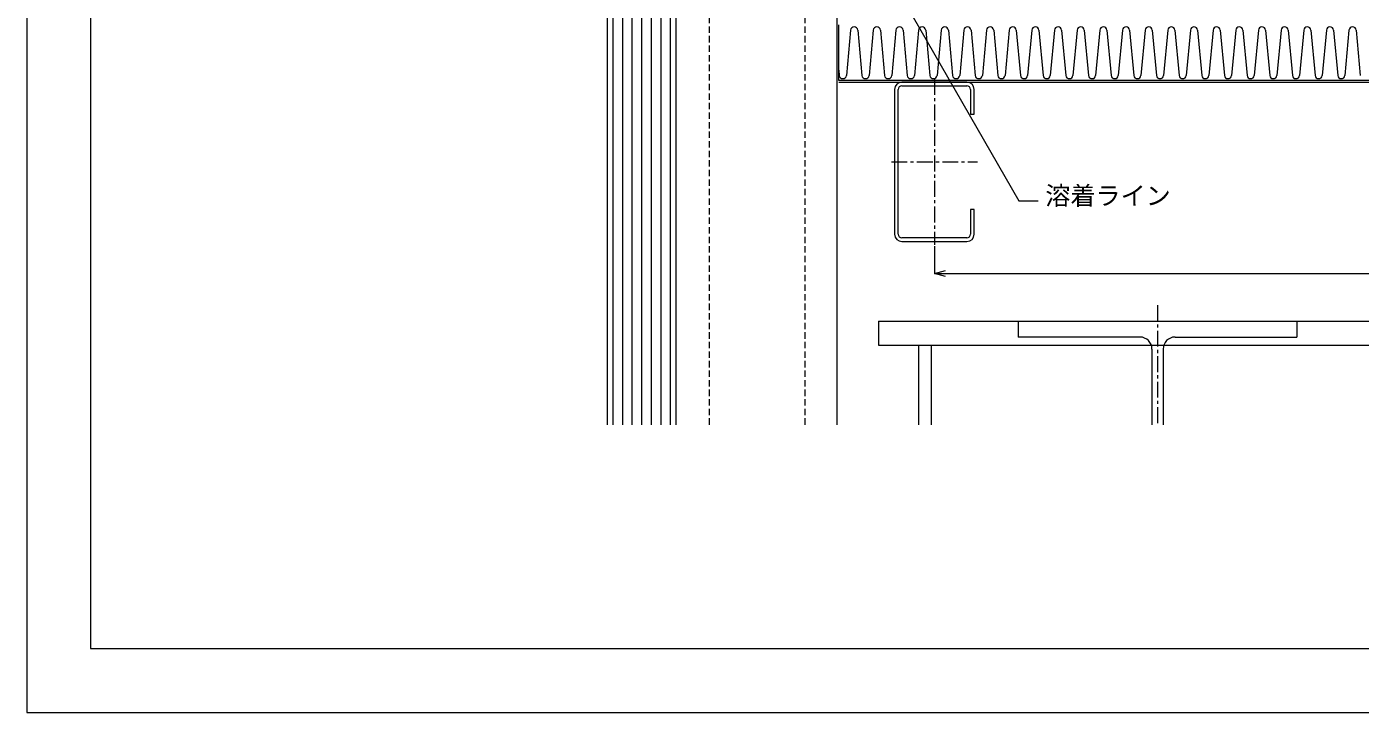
# Model space of a CAD drawing. Units: millimetres, scale not verified. Extents: x -840 to 840, y -594 to 594.
# Drawn here: x -840 to -3, y -594 to -164 of the extents above; entities that cross this region are included whole.
import ezdxf
from ezdxf.enums import TextEntityAlignment as Align

# ---------------------------------------------------------------- set-up
doc = ezdxf.new("R2010")
doc.units = ezdxf.units.MM
doc.header["$LTSCALE"] = 2
doc.linetypes.add('CHAIN1', pattern=[8, 5, -1, 1, -1])
doc.linetypes.add('DASHED2', pattern=[3, 2, -1])
for name, color, linetype, lineweight in [('0-0_輪郭線', 7, 'DASHED2', 9), ('0-1_図面枠', 7, 'Continuous', 9), ('0-2_文字', 5, 'Continuous', 9), ('0-4_0', 7, 'Continuous', 9), ('0-6_躯体', 7, 'Continuous', 9), ('0-7_鋼材(C型・H鋼ｅｔｃ)', 7, 'Continuous', 9), ('0-8_中心線', 2, 'CHAIN1', 9), ('0-9_断熱材', 4, 'Continuous', 9), ('1-0_寸法線', 7, 'Continuous', 9)]:
    doc.layers.add(name, color=color, linetype=linetype, lineweight=lineweight)
doc.styles.add('ＭＳ ゴシック', font='')
doc.styles.get('ＭＳ ゴシック').set_extended_font_data('MS Gothic')

# ---------------------------------------------------------------- blocks, each defined once
blk = doc.blocks.new('_Open30')
at = {"layer": '0-4_0'}
blk.add_line((0, 0), (-2, 0), dxfattribs=at)
blk.add_lwpolyline([(-2, 0.5359), (0, 0), (-2, -0.5359)], dxfattribs=at)

msp = doc.modelspace()

# ---------------------------------------------------------------- linework, layer by layer
at = {"layer": '0-0_輪郭線'}
for p, q in [((-411.515, -413.454), (-411.515, 215.546)), ((-351.515, -413.454), (-351.515, 215.546))]:
    msp.add_line(p, q, dxfattribs=at)
at = {"layer": '0-0_輪郭線', "color": 2, "linetype": 'Continuous'}
msp.add_lwpolyline([(800, 554), (-800, 554), (-800, -554), (800, -554)], close=True, dxfattribs=at)
at = {"layer": '0-1_図面枠'}
msp.add_lwpolyline([(840, -594), (840, 594), (-840, 594), (-840, -594)], close=True, dxfattribs=at)
at = {"layer": '0-6_躯体'}
for p, q in [((-475.515, -413.454), (-475.515, 301.546)), ((-432.515, -413.454), (-432.515, 301.546)), ((-330.515, -198.454), (529.485, -198.454)), ((-305.515, -348.454), (-305.515, -363.454)), ((-305.515, -348.454), (44.485, -348.454)), ((-218.015, -348.454), (-218.015, -358.454)), ((-43.015, -348.454), (-43.015, -358.454)), ((-141.515, -358.454), (-218.015, -358.454)), ((-119.515, -358.454), (-43.015, -358.454)), ((-305.515, -363.454), (44.485, -363.454)), ((-280.515, -363.454), (-280.515, -413.454)), ((-272.515, -363.454), (-272.515, -413.454)), ((-134.015, -365.954), (-134.015, -413.454)), ((-127.015, -365.954), (-127.015, -413.454))]:
    msp.add_line(p, q, dxfattribs=at)
at = {"layer": '0-6_躯体', "color": 4}
for p, q in [((-472.015, -413.454), (-472.015, 301.546)), ((-466.015, -413.454), (-466.015, 301.546)), ((-460.015, -413.454), (-460.015, 301.546)), ((-454.015, -413.454), (-454.015, 301.546)), ((-448.015, -413.454), (-448.015, 301.546)), ((-442.015, -413.454), (-442.015, 301.546)), ((-436.015, -413.454), (-436.015, 301.546))]:
    msp.add_line(p, q, dxfattribs=at)
at = {"layer": '0-6_躯体'}
for centre, start, end in [((-141.515, -365.954), 0, 90), ((-119.515, -365.954), 90, 180)]:
    msp.add_arc(centre, 7.5, start, end, dxfattribs=at)
at = {"layer": '0-7_鋼材(C型・H鋼ｅｔｃ)'}
for p, q in [((-331.515, -413.454), (-331.515, 220.146)), ((-250.115, -198.454), (-290.915, -198.454)), ((-290.915, -200.754), (-250.115, -200.754)), ((-295.515, -203.054), (-295.515, -293.854)), ((-293.215, -293.854), (-293.215, -203.054)), ((-250.115, -296.154), (-290.915, -296.154)), ((-290.915, -298.454), (-250.115, -298.454))]:
    msp.add_line(p, q, dxfattribs=at)
for points in [[(-247.815, -203.054), (-247.815, -218.454), (-245.515, -218.454), (-245.515, -203.054)], [(-245.515, -293.854), (-245.515, -278.454), (-247.815, -278.454), (-247.815, -293.854)]]:
    msp.add_lwpolyline(points, dxfattribs=at)
for centre, radius, start, end in [((-290.915, -203.054), 4.6, 90, 180), ((-290.915, -203.054), 2.3, 90, 180), ((-250.115, -203.054), 4.6, 0, 90), ((-250.115, -203.054), 2.3, 0, 90), ((-290.915, -293.854), 4.6, 180, 270), ((-290.915, -293.854), 2.3, 180, 270), ((-250.115, -293.854), 4.6, 270, 0), ((-250.115, -293.854), 2.3, 270, 0)]:
    msp.add_arc(centre, radius, start, end, dxfattribs=at)
at = {"layer": '0-8_中心線'}
for p, q in [((-270.515, -196.454), (-270.515, -300.454)), ((-297.515, -248.454), (-243.515, -248.454)), ((-130.515, -338.454), (-130.515, -413.454))]:
    msp.add_line(p, q, dxfattribs=at)
at = {"layer": '0-9_断熱材', "color": 7}
for p, q in [((-330.515, -197.454), (-330.515, -162.454)), ((529.485, -197.454), (-330.515, -197.454))]:
    msp.add_line(p, q, dxfattribs=at)
at = {"layer": '0-9_断熱材'}
for p, q in [((-323.107, -165.72), (-325.708, -194.189)), ((-318.6, -165.72), (-316, -194.189)), ((-308.892, -165.72), (-311.493, -194.189)), ((-304.386, -165.72), (-301.785, -194.189)), ((-294.678, -165.72), (-297.278, -194.189)), ((-290.171, -165.72), (-287.57, -194.189)), ((-280.463, -165.72), (-283.063, -194.189)), ((-275.956, -165.72), (-273.356, -194.189)), ((-266.248, -165.72), (-268.849, -194.189)), ((-261.741, -165.72), (-259.141, -194.189)), ((-252.034, -165.72), (-254.634, -194.189)), ((-247.527, -165.72), (-244.926, -194.189)), ((-237.819, -165.72), (-240.419, -194.189)), ((-233.312, -165.72), (-230.711, -194.189)), ((-223.604, -165.72), (-226.205, -194.189)), ((-219.097, -165.72), (-216.497, -194.189)), ((-209.389, -165.72), (-211.99, -194.189)), ((-204.882, -165.72), (-202.282, -194.189)), ((-195.175, -165.72), (-197.775, -194.189)), ((-190.668, -165.72), (-188.067, -194.189)), ((-180.96, -165.72), (-183.56, -194.189)), ((-176.453, -165.72), (-173.852, -194.189)), ((-166.745, -165.72), (-169.346, -194.189)), ((-162.238, -165.72), (-159.638, -194.189)), ((-152.53, -165.72), (-155.131, -194.189)), ((-148.024, -165.72), (-145.423, -194.189)), ((-138.316, -165.72), (-140.916, -194.189)), ((-133.809, -165.72), (-131.208, -194.189)), ((-124.101, -165.72), (-126.701, -194.189)), ((-119.594, -165.72), (-116.994, -194.189)), ((-109.886, -165.72), (-112.487, -194.189)), ((-105.379, -165.72), (-102.779, -194.189)), ((-95.671, -165.72), (-98.272, -194.189)), ((-91.165, -165.72), (-88.564, -194.189)), ((-81.457, -165.72), (-84.057, -194.189)), ((-76.95, -165.72), (-74.349, -194.189)), ((-67.242, -165.72), (-69.842, -194.189)), ((-62.735, -165.72), (-60.135, -194.189)), ((-53.027, -165.72), (-55.628, -194.189)), ((-48.52, -165.72), (-45.92, -194.189)), ((-38.813, -165.72), (-41.413, -194.189)), ((-34.306, -165.72), (-31.705, -194.189)), ((-24.598, -165.72), (-27.198, -194.189)), ((-20.091, -165.72), (-17.49, -194.189)), ((-10.383, -165.72), (-12.984, -194.189)), ((-5.876, -165.72), (-3.276, -194.189)), ((-330.515, -190.902), (-330.215, -194.189))]:
    msp.add_line(p, q, dxfattribs=at)
for centre, start, end in [((-320.854, -165.931), 5.35135, 174.64865), ((-306.639, -165.931), 5.35135, 174.64865), ((-292.424, -165.931), 5.35135, 174.64865), ((-278.21, -165.931), 5.35135, 174.64865), ((-263.995, -165.931), 5.35135, 174.64865), ((-249.78, -165.931), 5.35135, 174.64865), ((-235.565, -165.931), 5.35135, 174.64865), ((-221.351, -165.931), 5.35135, 174.64865), ((-207.136, -165.931), 5.35135, 174.64865), ((-192.921, -165.931), 5.35135, 174.64865), ((-178.706, -165.931), 5.35135, 174.64865), ((-164.492, -165.931), 5.35135, 174.64865), ((-150.277, -165.931), 5.35135, 174.64865), ((-136.062, -165.931), 5.35135, 174.64865), ((-121.847, -165.931), 5.35135, 174.64865), ((-107.633, -165.931), 5.35135, 174.64865), ((-93.418, -165.931), 5.35135, 174.64865), ((-79.203, -165.931), 5.35135, 174.64865), ((-64.989, -165.931), 5.35135, 174.64865), ((-50.774, -165.931), 5.35135, 174.64865), ((-36.559, -165.931), 5.35135, 174.64865), ((-22.344, -165.931), 5.35135, 174.64865), ((-8.13, -165.931), 5.35135, 174.64865), ((-327.961, -193.978), 185.35135, 354.64865), ((-313.746, -193.978), 185.35135, 354.64865), ((-299.532, -193.978), 185.35135, 354.64865), ((-285.317, -193.978), 185.35135, 354.64865), ((-271.102, -193.978), 185.35135, 354.64865), ((-256.887, -193.978), 185.35135, 354.64865), ((-242.673, -193.978), 185.35135, 354.64865), ((-228.458, -193.978), 185.35135, 354.64865), ((-214.243, -193.978), 185.35135, 354.64865), ((-200.029, -193.978), 185.35135, 354.64865), ((-185.814, -193.978), 185.35135, 354.64865), ((-171.599, -193.978), 185.35135, 354.64865), ((-157.384, -193.978), 185.35135, 354.64865), ((-143.17, -193.978), 185.35135, 354.64865), ((-128.955, -193.978), 185.35135, 354.64865), ((-114.74, -193.978), 185.35135, 354.64865), ((-100.525, -193.978), 185.35135, 354.64865), ((-86.311, -193.978), 185.35135, 354.64865), ((-72.096, -193.978), 185.35135, 354.64865), ((-57.881, -193.978), 185.35135, 354.64865), ((-43.666, -193.978), 185.35135, 354.64865), ((-29.452, -193.978), 185.35135, 354.64865), ((-15.237, -193.978), 185.35135, 354.64865)]:
    msp.add_arc(centre, 2.263, start, end, dxfattribs=at)
at = {"layer": '1-0_寸法線'}
for p, q in [((-270.515, -301.454), (-270.515, -318.454)), ((-263.515, -318.454), (472.485, -318.454))]:
    msp.add_line(p, q, dxfattribs=at)
msp.add_lwpolyline([(-283.925, -157.743), (-217.451, -272.881), (-205.451, -272.881)], dxfattribs=at)

# ---------------------------------------------------------------- block references
at = {"layer": '1-0_寸法線', "xscale": 3.5, "yscale": 3.5, "rotation": 180}
msp.add_blockref('_Open30', (-270.515, -318.454), dxfattribs=at)

# ---------------------------------------------------------------- texts
at = {"layer": '0-2_文字', "color": 7, "style": 'ＭＳ ゴシック'}
msp.add_text('溶着ライン', height=11.54, dxfattribs=at).set_placement((-200.91, -278.94), align=Align.BOTTOM_LEFT)

doc.saveas('drawing.dxf')
